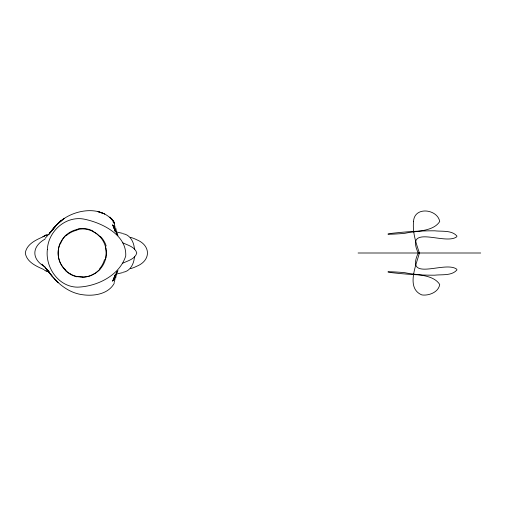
<?xml version="1.0" encoding="UTF-8"?>
<svg xmlns="http://www.w3.org/2000/svg" width="506" height="506" viewBox="0 0 506 506"><rect width="100%" height="100%" fill="white"/><g stroke="black" fill="none" stroke-linecap="round" stroke-linejoin="round"><path stroke-width="0.76" d="M134.457 256.504C134.147 263.284 130.573 271.14 123.141 272.26M114.723 278.547L115.21 274.72M114.717 230.236L114.989 226.751L114.141 223.393M105.88 257.529L105.349 259.73M115.735 277.914L116.538 272.86L116.007 274.853M114.932 275.403L113.616 280.488L115.463 274.663L112.661 281.083L115.463 274.663M116.064 274.796L117 271.899M60.012 243.702C57.532 249.572 57.532 256.428 60.012 262.298A25.167 24.117 -0.8 0 0 65.451 269.78M114.141 282.607L114.989 279.249L114.717 275.764M113.989 278.066L117.999 270.552M115.621 274.783L117.272 271.317M114.211 283.354C108.322 294.087 94.103 296.32 82.952 294.777C67.266 292.911 55.122 281.469 46.508 268.99L52.409 276.478L58.026 282.582L57.716 282.31M52.769 229.711L45.135 238.345M49.417 233.272L55.584 226.138L49.67 233.26L55.16 226.334L61.327 220.597L57.716 223.69L52.137 230.066L58.026 223.418L57.716 223.69C71.7 209.566 101.725 203.766 114.211 222.646L111.503 218.662L114.211 222.646M99.935 269.318L95.685 272.974L91.561 275.201M49.575 233.114L51.169 231.413M60.467 221.274L64.262 218.409L57.425 224.038M66.071 235.138L65.198 235.973A25.167 23.991 69.8 0 0 60.467 243.898M45.059 239.098C31.442 246.599 31.442 259.401 45.059 266.902M42.839 236.669L45.23 235.48M45.983 235.081L44.275 235.929L49.455 234.126M44.439 235.726L46.495 234.866M44.148 236.346C36.596 239.578 26.647 243.873 25.3 253C26.647 262.127 36.596 266.422 44.148 269.654M122.762 263.177C127.809 260.805 135.127 259.047 136.778 253C135.127 246.953 127.809 245.195 122.762 242.823M122.534 272.664L116.279 274.062M77.038 229.484L78.038 229.281M358.09 253L480.7 253M116.279 231.938L122.534 233.336M78.038 276.719L77.038 276.516M123.141 233.74C130.573 234.86 134.147 242.716 134.457 249.496M46.027 270.938L48.785 271.722M44.509 270.312L46.539 271.146M92.642 231.286L96.633 233.702L99.935 236.681M66.071 270.862L65.198 270.027M58.026 282.582L54.787 279.242L55.16 279.666M42.004 264.1L49.227 272.076L45.135 267.655M52.251 276.308L49.575 272.886M45.863 268.465L49.417 272.728M113.097 222.09L113.793 222.956M113.901 228.004L117.999 235.448M117.272 234.683L115.621 231.217M113.888 222.172L113.338 220.958L109.922 217.15L113.338 220.958L114.615 223.797M115.463 231.337L112.661 224.917L115.463 231.337L113.616 225.512L115.121 231.324L114.052 226.043M105.349 246.27L105.88 248.471M115.735 228.086L117 234.101M130.491 268.673A34.971 34.408 -78.8 0 0 136.595 266.314C151.054 260.615 151.073 245.378 136.588 239.699A34.971 34.383 77.2 0 0 130.485 237.346M105.773 248.497A21.385 18.804 -90 0 1 105.773 257.503M104.571 259.451A24.44 22.087 88.6 0 1 99.524 268.876M91.611 275.289A20.986 18.21 -5.6 0 1 82.219 277.18M82.231 276.839A22.137 19.936 -7.2 0 1 80.612 276.788M80.612 276.706A23.339 21.91 -10.4 0 1 78.107 276.415M76.963 276.833A24.396 24.067 -39.2 0 1 65.944 270.995M66.387 235.473A24.396 23.27 -2 0 1 77.184 230.103M77.981 229.003A23.339 22.517 16.6 0 1 80.555 228.674M80.562 228.744A22.137 20.411 8.5 0 1 82.219 228.68M82.212 228.434A21.056 18.659 6.6 0 1 92.851 230.951M100.283 236.315A24.44 23.466 -56.7 0 1 106.19 245.967M47.343 249.673C45.23 267.491 58.563 286.915 77.412 287.155C96.969 286.598 119.359 275.65 125.722 256.074C126.949 235.081 102.433 223.051 84.945 219.313C66.197 215.082 48.14 231.09 47.343 249.673M413.541 221.514C412.409 232.33 415.983 242.899 419.398 253C416.33 264.783 405.565 288.249 421.896 294.935C428.892 295.928 438.639 292.196 439.714 284.473C433.225 274.296 416.229 275.156 405.553 272.829C404.8 272.43 377.52 270.71 392.346 272.728C406.432 274.322 420.619 275.245 434.799 275.188C441.921 274.334 451.788 275.991 456.893 269.983L456.804 269.293C445.489 260.192 404.585 283.037 418.241 253C404.572 222.975 445.558 245.764 456.804 236.707L456.893 236.017C451.788 230.009 441.921 231.666 434.799 230.812C420.619 230.755 406.432 231.678 392.346 233.272C377.52 235.29 404.8 233.57 405.553 233.171C416.229 230.844 433.225 231.704 439.714 221.527C437.601 209.048 414.199 205.98 413.541 221.514M104.717 213.918L98.151 211.679L104.717 213.918M70.182 273.86A24.086 24.086 0 0 0 106.311 253A24.086 24.086 0 0 0 70.182 232.14A24.086 24.086 0 0 0 70.182 273.86"/></g></svg>
